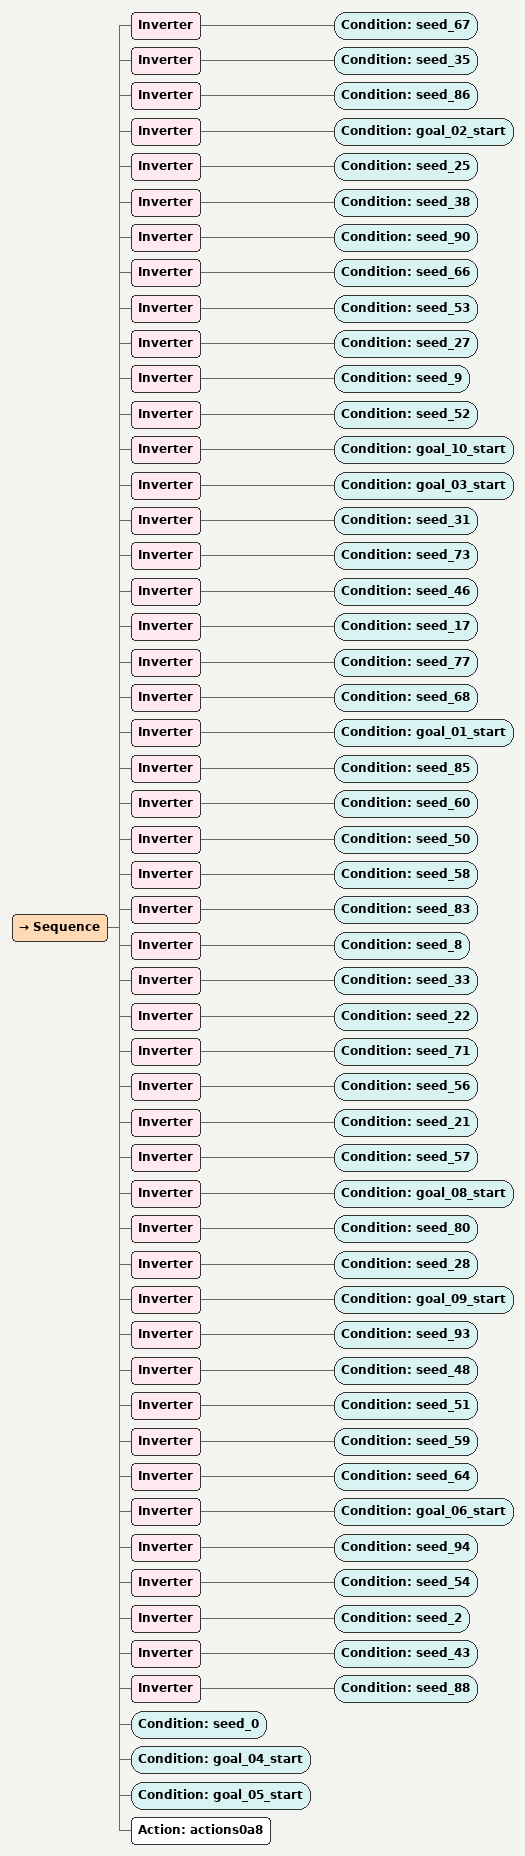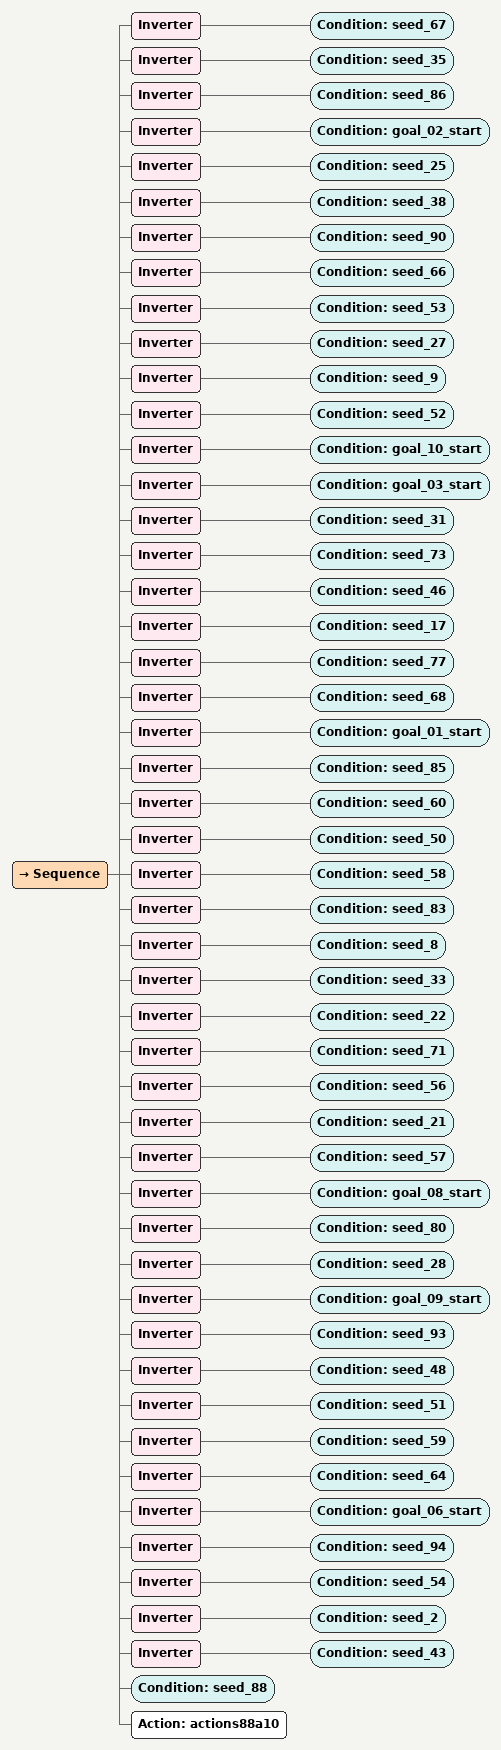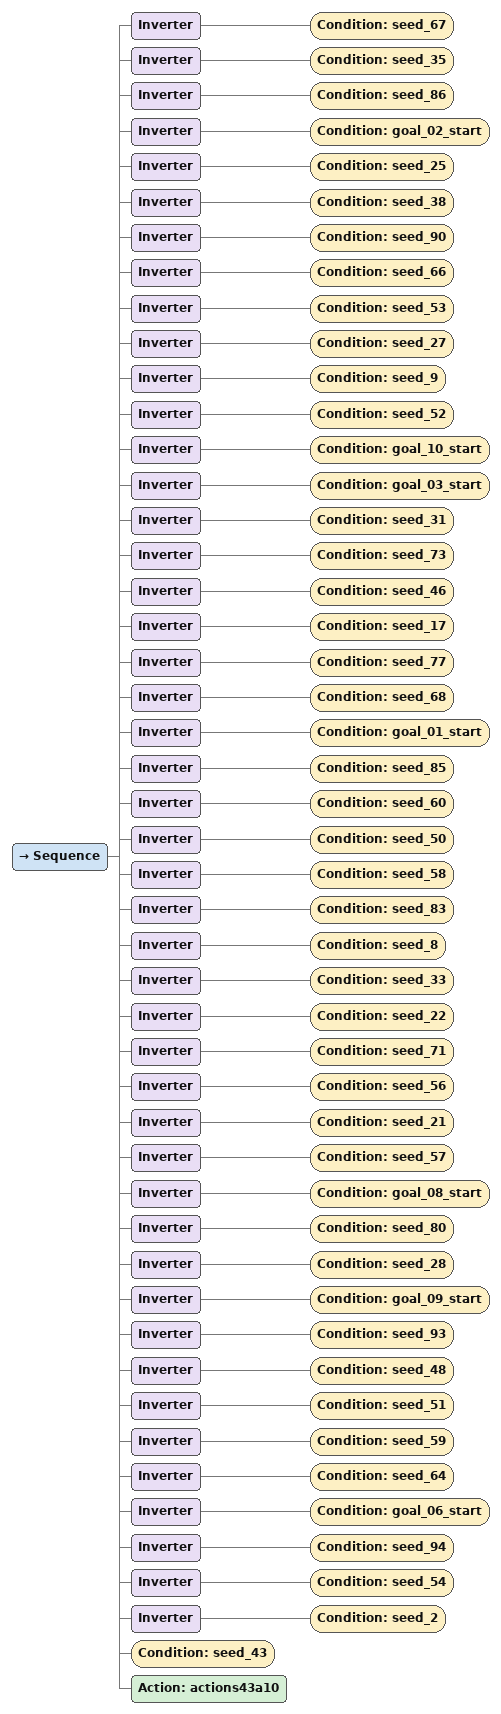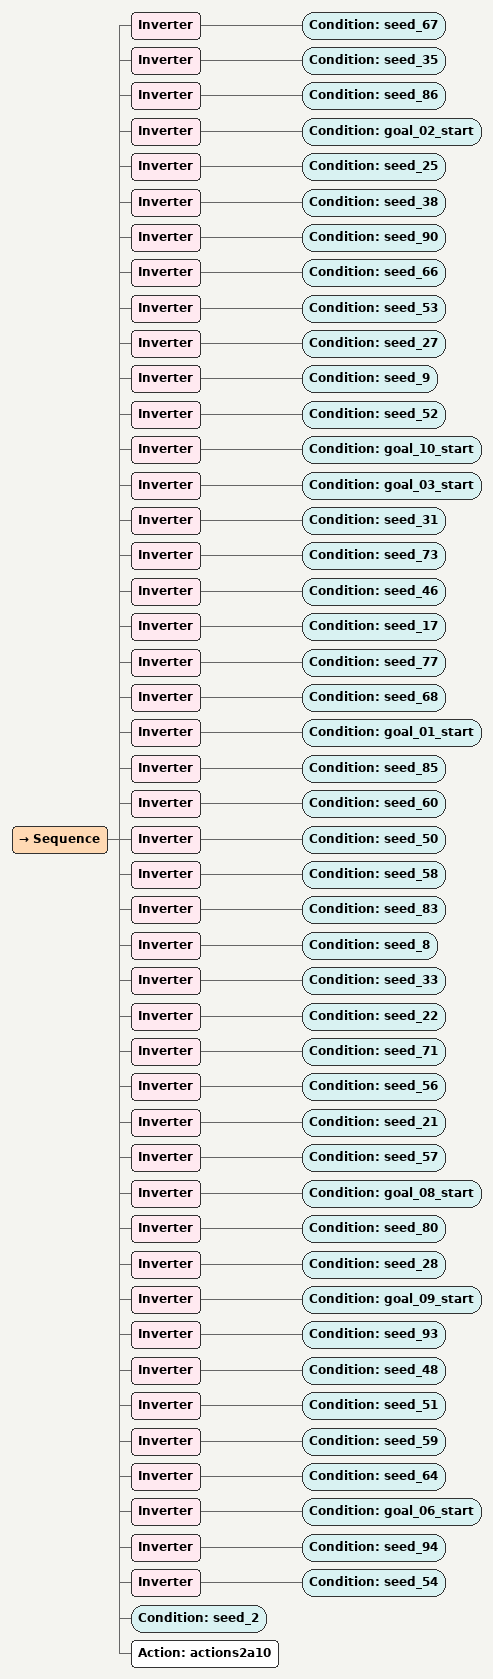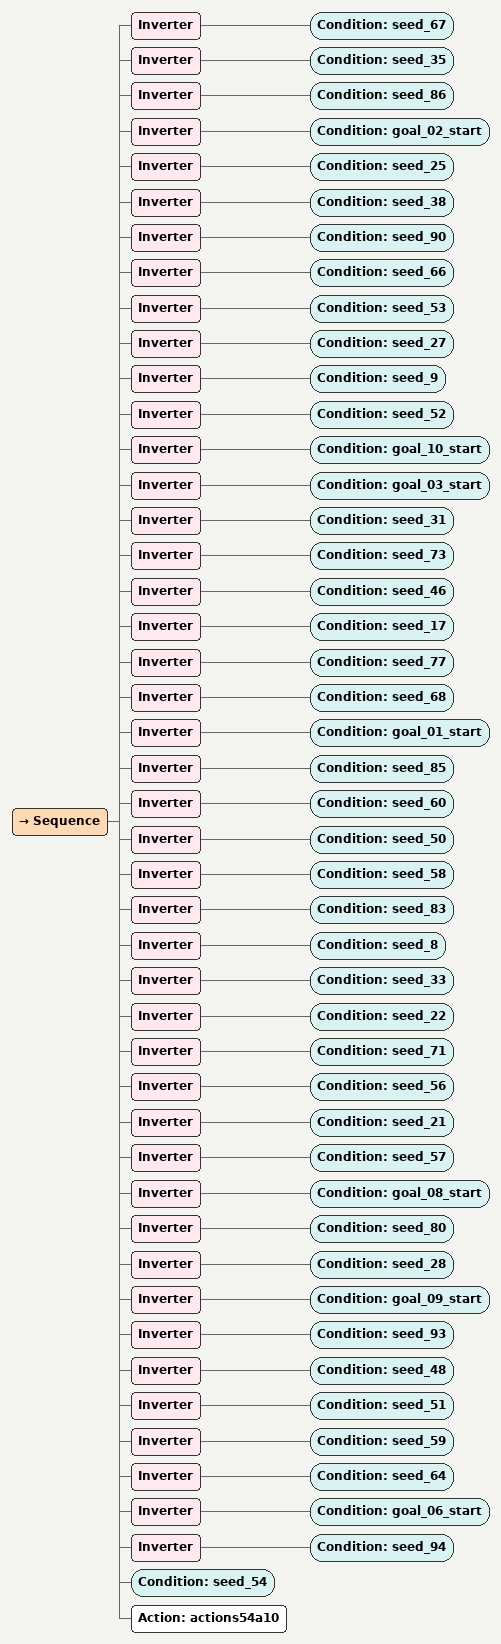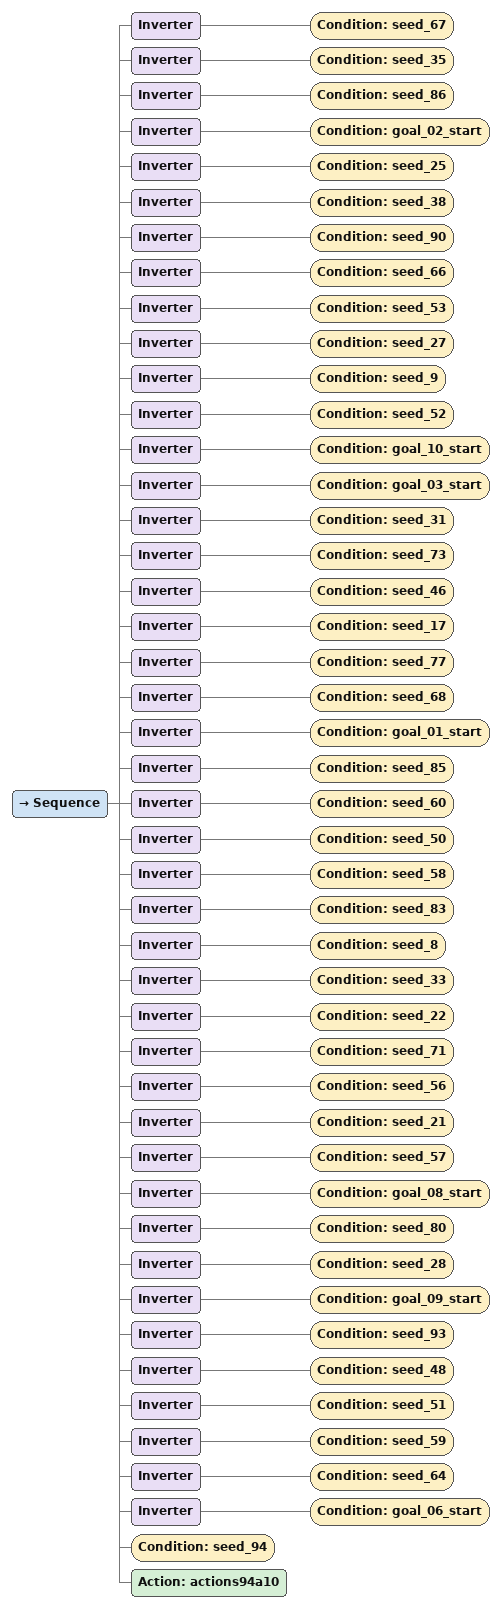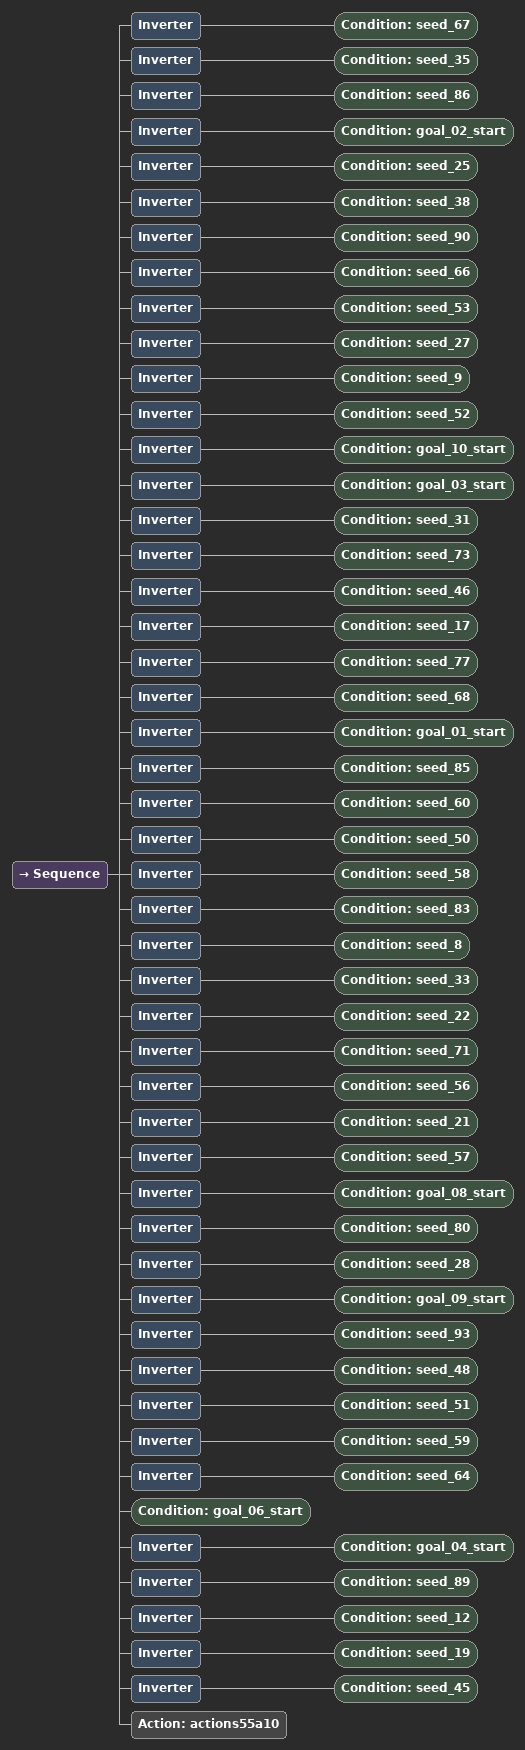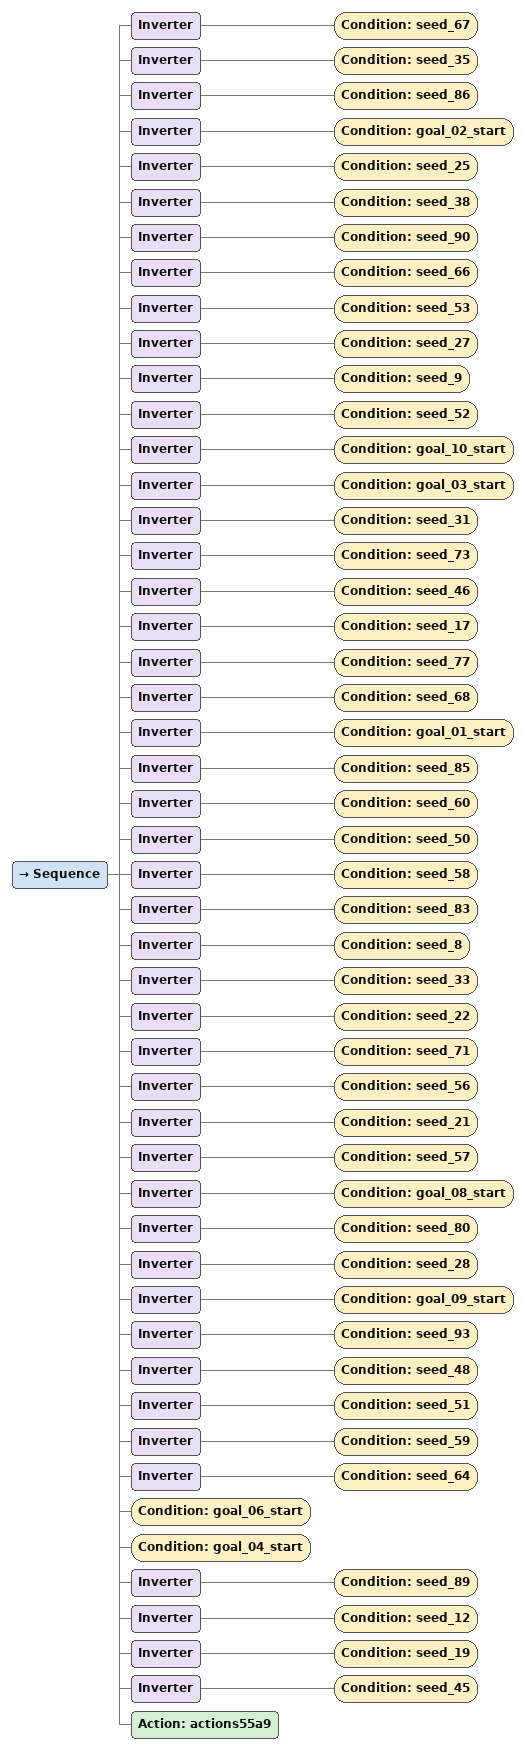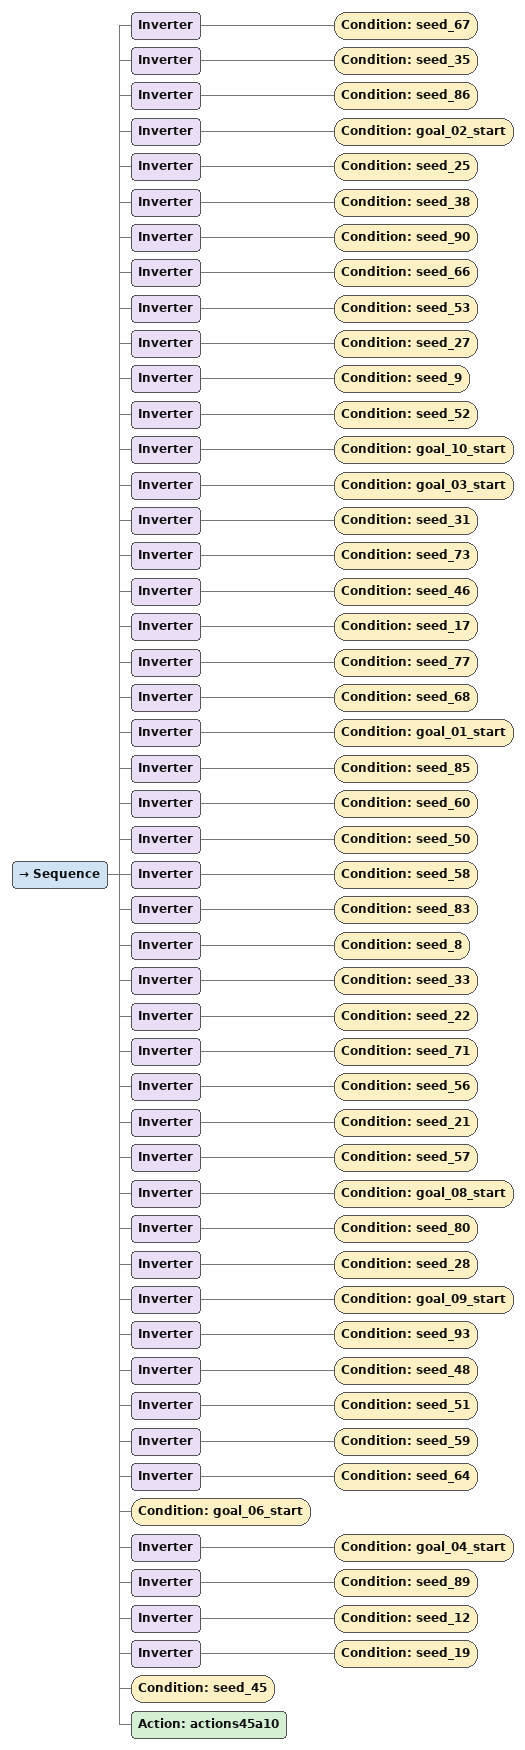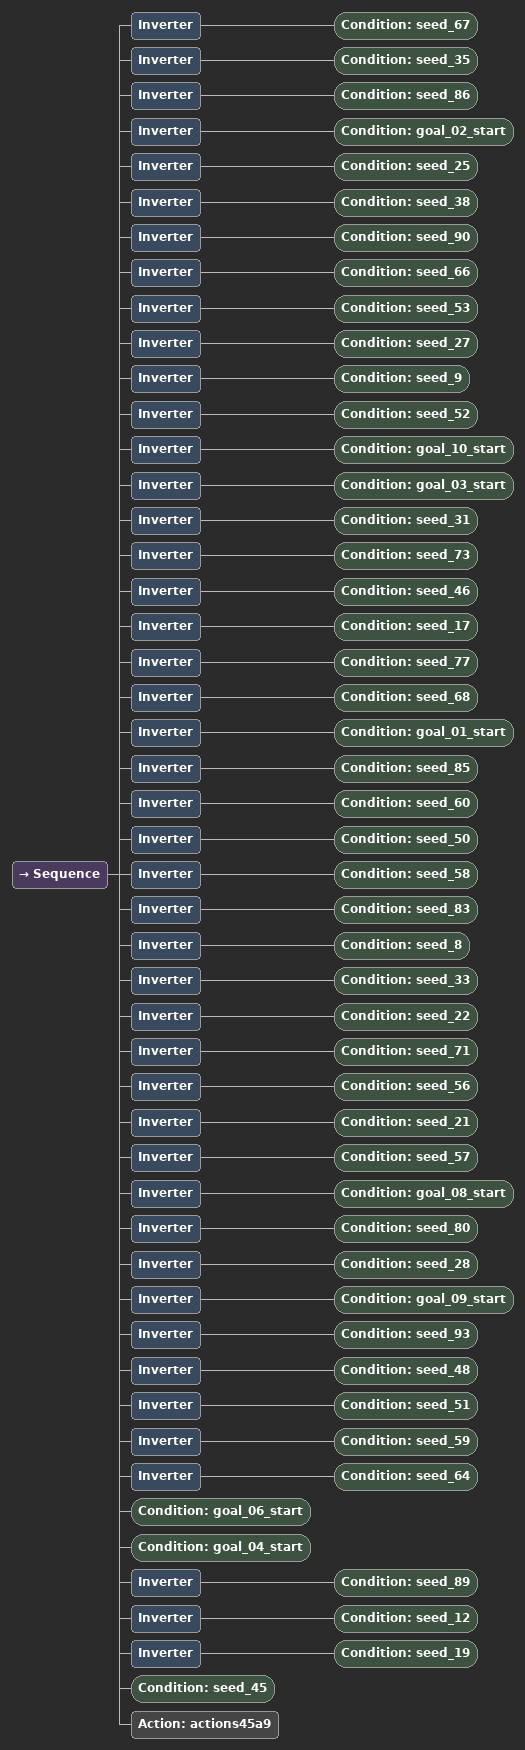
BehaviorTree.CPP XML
<Sequence>
  <Inverter>
    <Condition ID="seed_67"/>
  </Inverter>
  <Inverter>
    <Condition ID="seed_35"/>
  </Inverter>
  <Inverter>
    <Condition ID="seed_86"/>
  </Inverter>
  <Inverter>
    <Condition ID="goal_02_start"/>
  </Inverter>
  <Inverter>
    <Condition ID="seed_25"/>
  </Inverter>
  <Inverter>
    <Condition ID="seed_38"/>
  </Inverter>
  <Inverter>
    <Condition ID="seed_90"/>
  </Inverter>
  <Inverter>
    <Condition ID="seed_66"/>
  </Inverter>
  <Inverter>
    <Condition ID="seed_53"/>
  </Inverter>
  <Inverter>
    <Condition ID="seed_27"/>
  </Inverter>
  <Inverter>
    <Condition ID="seed_9"/>
  </Inverter>
  <Inverter>
    <Condition ID="seed_52"/>
  </Inverter>
  <Inverter>
    <Condition ID="goal_10_start"/>
  </Inverter>
  <Inverter>
    <Condition ID="goal_03_start"/>
  </Inverter>
  <Inverter>
    <Condition ID="seed_31"/>
  </Inverter>
  <Inverter>
    <Condition ID="seed_73"/>
  </Inverter>
  <Inverter>
    <Condition ID="seed_46"/>
  </Inverter>
  <Inverter>
    <Condition ID="seed_17"/>
  </Inverter>
  <Inverter>
    <Condition ID="seed_77"/>
  </Inverter>
  <Inverter>
    <Condition ID="seed_68"/>
  </Inverter>
  <Inverter>
    <Condition ID="goal_01_start"/>
  </Inverter>
  <Inverter>
    <Condition ID="seed_85"/>
  </Inverter>
  <Inverter>
    <Condition ID="seed_60"/>
  </Inverter>
  <Inverter>
    <Condition ID="seed_50"/>
  </Inverter>
  <Inverter>
    <Condition ID="seed_58"/>
  </Inverter>
  <Inverter>
    <Condition ID="seed_83"/>
  </Inverter>
  <Inverter>
    <Condition ID="seed_8"/>
  </Inverter>
  <Inverter>
    <Condition ID="seed_33"/>
  </Inverter>
  <Inverter>
    <Condition ID="seed_22"/>
  </Inverter>
  <Inverter>
    <Condition ID="seed_71"/>
  </Inverter>
  <Inverter>
    <Condition ID="seed_56"/>
  </Inverter>
  <Inverter>
    <Condition ID="seed_21"/>
  </Inverter>
  <Inverter>
    <Condition ID="seed_57"/>
  </Inverter>
  <Inverter>
    <Condition ID="goal_08_start"/>
  </Inverter>
  <Inverter>
    <Condition ID="seed_80"/>
  </Inverter>
  <Inverter>
    <Condition ID="seed_28"/>
  </Inverter>
  <Inverter>
    <Condition ID="goal_09_start"/>
  </Inverter>
  <Inverter>
    <Condition ID="seed_93"/>
  </Inverter>
  <Inverter>
    <Condition ID="seed_48"/>
  </Inverter>
  <Inverter>
    <Condition ID="seed_51"/>
  </Inverter>
  <Inverter>
    <Condition ID="seed_59"/>
  </Inverter>
  <Inverter>
    <Condition ID="seed_64"/>
  </Inverter>
  <Inverter>
    <Condition ID="goal_06_start"/>
  </Inverter>
  <Inverter>
    <Condition ID="seed_94"/>
  </Inverter>
  <Inverter>
    <Condition ID="seed_54"/>
  </Inverter>
  <Inverter>
    <Condition ID="seed_2"/>
  </Inverter>
  <Inverter>
    <Condition ID="seed_43"/>
  </Inverter>
  <Inverter>
    <Condition ID="seed_88"/>
  </Inverter>
  <Condition ID="seed_0"/>
  <Condition ID="goal_04_start"/>
  <Condition ID="goal_05_start"/>
  <Action ID="actions0a8"/>
</Sequence>

<Sequence>
  <Inverter>
    <Condition ID="seed_67"/>
  </Inverter>
  <Inverter>
    <Condition ID="seed_35"/>
  </Inverter>
  <Inverter>
    <Condition ID="seed_86"/>
  </Inverter>
  <Inverter>
    <Condition ID="goal_02_start"/>
  </Inverter>
  <Inverter>
    <Condition ID="seed_25"/>
  </Inverter>
  <Inverter>
    <Condition ID="seed_38"/>
  </Inverter>
  <Inverter>
    <Condition ID="seed_90"/>
  </Inverter>
  <Inverter>
    <Condition ID="seed_66"/>
  </Inverter>
  <Inverter>
    <Condition ID="seed_53"/>
  </Inverter>
  <Inverter>
    <Condition ID="seed_27"/>
  </Inverter>
  <Inverter>
    <Condition ID="seed_9"/>
  </Inverter>
  <Inverter>
    <Condition ID="seed_52"/>
  </Inverter>
  <Inverter>
    <Condition ID="goal_10_start"/>
  </Inverter>
  <Inverter>
    <Condition ID="goal_03_start"/>
  </Inverter>
  <Inverter>
    <Condition ID="seed_31"/>
  </Inverter>
  <Inverter>
    <Condition ID="seed_73"/>
  </Inverter>
  <Inverter>
    <Condition ID="seed_46"/>
  </Inverter>
  <Inverter>
    <Condition ID="seed_17"/>
  </Inverter>
  <Inverter>
    <Condition ID="seed_77"/>
  </Inverter>
  <Inverter>
    <Condition ID="seed_68"/>
  </Inverter>
  <Inverter>
    <Condition ID="goal_01_start"/>
  </Inverter>
  <Inverter>
    <Condition ID="seed_85"/>
  </Inverter>
  <Inverter>
    <Condition ID="seed_60"/>
  </Inverter>
  <Inverter>
    <Condition ID="seed_50"/>
  </Inverter>
  <Inverter>
    <Condition ID="seed_58"/>
  </Inverter>
  <Inverter>
    <Condition ID="seed_83"/>
  </Inverter>
  <Inverter>
    <Condition ID="seed_8"/>
  </Inverter>
  <Inverter>
    <Condition ID="seed_33"/>
  </Inverter>
  <Inverter>
    <Condition ID="seed_22"/>
  </Inverter>
  <Inverter>
    <Condition ID="seed_71"/>
  </Inverter>
  <Inverter>
    <Condition ID="seed_56"/>
  </Inverter>
  <Inverter>
    <Condition ID="seed_21"/>
  </Inverter>
  <Inverter>
    <Condition ID="seed_57"/>
  </Inverter>
  <Inverter>
    <Condition ID="goal_08_start"/>
  </Inverter>
  <Inverter>
    <Condition ID="seed_80"/>
  </Inverter>
  <Inverter>
    <Condition ID="seed_28"/>
  </Inverter>
  <Inverter>
    <Condition ID="goal_09_start"/>
  </Inverter>
  <Inverter>
    <Condition ID="seed_93"/>
  </Inverter>
  <Inverter>
    <Condition ID="seed_48"/>
  </Inverter>
  <Inverter>
    <Condition ID="seed_51"/>
  </Inverter>
  <Inverter>
    <Condition ID="seed_59"/>
  </Inverter>
  <Inverter>
    <Condition ID="seed_64"/>
  </Inverter>
  <Inverter>
    <Condition ID="goal_06_start"/>
  </Inverter>
  <Inverter>
    <Condition ID="seed_94"/>
  </Inverter>
  <Inverter>
    <Condition ID="seed_54"/>
  </Inverter>
  <Inverter>
    <Condition ID="seed_2"/>
  </Inverter>
  <Inverter>
    <Condition ID="seed_43"/>
  </Inverter>
  <Condition ID="seed_88"/>
  <Action ID="actions88a10"/>
</Sequence>

<Sequence>
  <Inverter>
    <Condition ID="seed_67"/>
  </Inverter>
  <Inverter>
    <Condition ID="seed_35"/>
  </Inverter>
  <Inverter>
    <Condition ID="seed_86"/>
  </Inverter>
  <Inverter>
    <Condition ID="goal_02_start"/>
  </Inverter>
  <Inverter>
    <Condition ID="seed_25"/>
  </Inverter>
  <Inverter>
    <Condition ID="seed_38"/>
  </Inverter>
  <Inverter>
    <Condition ID="seed_90"/>
  </Inverter>
  <Inverter>
    <Condition ID="seed_66"/>
  </Inverter>
  <Inverter>
    <Condition ID="seed_53"/>
  </Inverter>
  <Inverter>
    <Condition ID="seed_27"/>
  </Inverter>
  <Inverter>
    <Condition ID="seed_9"/>
  </Inverter>
  <Inverter>
    <Condition ID="seed_52"/>
  </Inverter>
  <Inverter>
    <Condition ID="goal_10_start"/>
  </Inverter>
  <Inverter>
    <Condition ID="goal_03_start"/>
  </Inverter>
  <Inverter>
    <Condition ID="seed_31"/>
  </Inverter>
  <Inverter>
    <Condition ID="seed_73"/>
  </Inverter>
  <Inverter>
    <Condition ID="seed_46"/>
  </Inverter>
  <Inverter>
    <Condition ID="seed_17"/>
  </Inverter>
  <Inverter>
    <Condition ID="seed_77"/>
  </Inverter>
  <Inverter>
    <Condition ID="seed_68"/>
  </Inverter>
  <Inverter>
    <Condition ID="goal_01_start"/>
  </Inverter>
  <Inverter>
    <Condition ID="seed_85"/>
  </Inverter>
  <Inverter>
    <Condition ID="seed_60"/>
  </Inverter>
  <Inverter>
    <Condition ID="seed_50"/>
  </Inverter>
  <Inverter>
    <Condition ID="seed_58"/>
  </Inverter>
  <Inverter>
    <Condition ID="seed_83"/>
  </Inverter>
  <Inverter>
    <Condition ID="seed_8"/>
  </Inverter>
  <Inverter>
    <Condition ID="seed_33"/>
  </Inverter>
  <Inverter>
    <Condition ID="seed_22"/>
  </Inverter>
  <Inverter>
    <Condition ID="seed_71"/>
  </Inverter>
  <Inverter>
    <Condition ID="seed_56"/>
  </Inverter>
  <Inverter>
    <Condition ID="seed_21"/>
  </Inverter>
  <Inverter>
    <Condition ID="seed_57"/>
  </Inverter>
  <Inverter>
    <Condition ID="goal_08_start"/>
  </Inverter>
  <Inverter>
    <Condition ID="seed_80"/>
  </Inverter>
  <Inverter>
    <Condition ID="seed_28"/>
  </Inverter>
  <Inverter>
    <Condition ID="goal_09_start"/>
  </Inverter>
  <Inverter>
    <Condition ID="seed_93"/>
  </Inverter>
  <Inverter>
    <Condition ID="seed_48"/>
  </Inverter>
  <Inverter>
    <Condition ID="seed_51"/>
  </Inverter>
  <Inverter>
    <Condition ID="seed_59"/>
  </Inverter>
  <Inverter>
    <Condition ID="seed_64"/>
  </Inverter>
  <Inverter>
    <Condition ID="goal_06_start"/>
  </Inverter>
  <Inverter>
    <Condition ID="seed_94"/>
  </Inverter>
  <Inverter>
    <Condition ID="seed_54"/>
  </Inverter>
  <Inverter>
    <Condition ID="seed_2"/>
  </Inverter>
  <Condition ID="seed_43"/>
  <Action ID="actions43a10"/>
</Sequence>

<Sequence>
  <Inverter>
    <Condition ID="seed_67"/>
  </Inverter>
  <Inverter>
    <Condition ID="seed_35"/>
  </Inverter>
  <Inverter>
    <Condition ID="seed_86"/>
  </Inverter>
  <Inverter>
    <Condition ID="goal_02_start"/>
  </Inverter>
  <Inverter>
    <Condition ID="seed_25"/>
  </Inverter>
  <Inverter>
    <Condition ID="seed_38"/>
  </Inverter>
  <Inverter>
    <Condition ID="seed_90"/>
  </Inverter>
  <Inverter>
    <Condition ID="seed_66"/>
  </Inverter>
  <Inverter>
    <Condition ID="seed_53"/>
  </Inverter>
  <Inverter>
    <Condition ID="seed_27"/>
  </Inverter>
  <Inverter>
    <Condition ID="seed_9"/>
  </Inverter>
  <Inverter>
    <Condition ID="seed_52"/>
  </Inverter>
  <Inverter>
    <Condition ID="goal_10_start"/>
  </Inverter>
  <Inverter>
    <Condition ID="goal_03_start"/>
  </Inverter>
  <Inverter>
    <Condition ID="seed_31"/>
  </Inverter>
  <Inverter>
    <Condition ID="seed_73"/>
  </Inverter>
  <Inverter>
    <Condition ID="seed_46"/>
  </Inverter>
  <Inverter>
    <Condition ID="seed_17"/>
  </Inverter>
  <Inverter>
    <Condition ID="seed_77"/>
  </Inverter>
  <Inverter>
    <Condition ID="seed_68"/>
  </Inverter>
  <Inverter>
    <Condition ID="goal_01_start"/>
  </Inverter>
  <Inverter>
    <Condition ID="seed_85"/>
  </Inverter>
  <Inverter>
    <Condition ID="seed_60"/>
  </Inverter>
  <Inverter>
    <Condition ID="seed_50"/>
  </Inverter>
  <Inverter>
    <Condition ID="seed_58"/>
  </Inverter>
  <Inverter>
    <Condition ID="seed_83"/>
  </Inverter>
  <Inverter>
    <Condition ID="seed_8"/>
  </Inverter>
  <Inverter>
    <Condition ID="seed_33"/>
  </Inverter>
  <Inverter>
    <Condition ID="seed_22"/>
  </Inverter>
  <Inverter>
    <Condition ID="seed_71"/>
  </Inverter>
  <Inverter>
    <Condition ID="seed_56"/>
  </Inverter>
  <Inverter>
    <Condition ID="seed_21"/>
  </Inverter>
  <Inverter>
    <Condition ID="seed_57"/>
  </Inverter>
  <Inverter>
    <Condition ID="goal_08_start"/>
  </Inverter>
  <Inverter>
    <Condition ID="seed_80"/>
  </Inverter>
  <Inverter>
    <Condition ID="seed_28"/>
  </Inverter>
  <Inverter>
    <Condition ID="goal_09_start"/>
  </Inverter>
  <Inverter>
    <Condition ID="seed_93"/>
  </Inverter>
  <Inverter>
    <Condition ID="seed_48"/>
  </Inverter>
  <Inverter>
    <Condition ID="seed_51"/>
  </Inverter>
  <Inverter>
    <Condition ID="seed_59"/>
  </Inverter>
  <Inverter>
    <Condition ID="seed_64"/>
  </Inverter>
  <Inverter>
    <Condition ID="goal_06_start"/>
  </Inverter>
  <Inverter>
    <Condition ID="seed_94"/>
  </Inverter>
  <Inverter>
    <Condition ID="seed_54"/>
  </Inverter>
  <Condition ID="seed_2"/>
  <Action ID="actions2a10"/>
</Sequence>

<Sequence>
  <Inverter>
    <Condition ID="seed_67"/>
  </Inverter>
  <Inverter>
    <Condition ID="seed_35"/>
  </Inverter>
  <Inverter>
    <Condition ID="seed_86"/>
  </Inverter>
  <Inverter>
    <Condition ID="goal_02_start"/>
  </Inverter>
  <Inverter>
    <Condition ID="seed_25"/>
  </Inverter>
  <Inverter>
    <Condition ID="seed_38"/>
  </Inverter>
  <Inverter>
    <Condition ID="seed_90"/>
  </Inverter>
  <Inverter>
    <Condition ID="seed_66"/>
  </Inverter>
  <Inverter>
    <Condition ID="seed_53"/>
  </Inverter>
  <Inverter>
    <Condition ID="seed_27"/>
  </Inverter>
  <Inverter>
    <Condition ID="seed_9"/>
  </Inverter>
  <Inverter>
    <Condition ID="seed_52"/>
  </Inverter>
  <Inverter>
    <Condition ID="goal_10_start"/>
  </Inverter>
  <Inverter>
    <Condition ID="goal_03_start"/>
  </Inverter>
  <Inverter>
    <Condition ID="seed_31"/>
  </Inverter>
  <Inverter>
    <Condition ID="seed_73"/>
  </Inverter>
  <Inverter>
    <Condition ID="seed_46"/>
  </Inverter>
  <Inverter>
    <Condition ID="seed_17"/>
  </Inverter>
  <Inverter>
    <Condition ID="seed_77"/>
  </Inverter>
  <Inverter>
    <Condition ID="seed_68"/>
  </Inverter>
  <Inverter>
    <Condition ID="goal_01_start"/>
  </Inverter>
  <Inverter>
    <Condition ID="seed_85"/>
  </Inverter>
  <Inverter>
    <Condition ID="seed_60"/>
  </Inverter>
  <Inverter>
    <Condition ID="seed_50"/>
  </Inverter>
  <Inverter>
    <Condition ID="seed_58"/>
  </Inverter>
  <Inverter>
    <Condition ID="seed_83"/>
  </Inverter>
  <Inverter>
    <Condition ID="seed_8"/>
  </Inverter>
  <Inverter>
    <Condition ID="seed_33"/>
  </Inverter>
  <Inverter>
    <Condition ID="seed_22"/>
  </Inverter>
  <Inverter>
    <Condition ID="seed_71"/>
  </Inverter>
  <Inverter>
    <Condition ID="seed_56"/>
  </Inverter>
  <Inverter>
    <Condition ID="seed_21"/>
  </Inverter>
  <Inverter>
    <Condition ID="seed_57"/>
  </Inverter>
  <Inverter>
    <Condition ID="goal_08_start"/>
  </Inverter>
  <Inverter>
    <Condition ID="seed_80"/>
  </Inverter>
  <Inverter>
    <Condition ID="seed_28"/>
  </Inverter>
  <Inverter>
    <Condition ID="goal_09_start"/>
  </Inverter>
  <Inverter>
    <Condition ID="seed_93"/>
  </Inverter>
  <Inverter>
    <Condition ID="seed_48"/>
  </Inverter>
  <Inverter>
    <Condition ID="seed_51"/>
  </Inverter>
  <Inverter>
    <Condition ID="seed_59"/>
  </Inverter>
  <Inverter>
    <Condition ID="seed_64"/>
  </Inverter>
  <Inverter>
    <Condition ID="goal_06_start"/>
  </Inverter>
  <Inverter>
    <Condition ID="seed_94"/>
  </Inverter>
  <Condition ID="seed_54"/>
  <Action ID="actions54a10"/>
</Sequence>

<Sequence>
  <Inverter>
    <Condition ID="seed_67"/>
  </Inverter>
  <Inverter>
    <Condition ID="seed_35"/>
  </Inverter>
  <Inverter>
    <Condition ID="seed_86"/>
  </Inverter>
  <Inverter>
    <Condition ID="goal_02_start"/>
  </Inverter>
  <Inverter>
    <Condition ID="seed_25"/>
  </Inverter>
  <Inverter>
    <Condition ID="seed_38"/>
  </Inverter>
  <Inverter>
    <Condition ID="seed_90"/>
  </Inverter>
  <Inverter>
    <Condition ID="seed_66"/>
  </Inverter>
  <Inverter>
    <Condition ID="seed_53"/>
  </Inverter>
  <Inverter>
    <Condition ID="seed_27"/>
  </Inverter>
  <Inverter>
    <Condition ID="seed_9"/>
  </Inverter>
  <Inverter>
    <Condition ID="seed_52"/>
  </Inverter>
  <Inverter>
    <Condition ID="goal_10_start"/>
  </Inverter>
  <Inverter>
    <Condition ID="goal_03_start"/>
  </Inverter>
  <Inverter>
    <Condition ID="seed_31"/>
  </Inverter>
  <Inverter>
    <Condition ID="seed_73"/>
  </Inverter>
  <Inverter>
    <Condition ID="seed_46"/>
  </Inverter>
  <Inverter>
    <Condition ID="seed_17"/>
  </Inverter>
  <Inverter>
    <Condition ID="seed_77"/>
  </Inverter>
  <Inverter>
    <Condition ID="seed_68"/>
  </Inverter>
  <Inverter>
    <Condition ID="goal_01_start"/>
  </Inverter>
  <Inverter>
    <Condition ID="seed_85"/>
  </Inverter>
  <Inverter>
    <Condition ID="seed_60"/>
  </Inverter>
  <Inverter>
    <Condition ID="seed_50"/>
  </Inverter>
  <Inverter>
    <Condition ID="seed_58"/>
  </Inverter>
  <Inverter>
    <Condition ID="seed_83"/>
  </Inverter>
  <Inverter>
    <Condition ID="seed_8"/>
  </Inverter>
  <Inverter>
    <Condition ID="seed_33"/>
  </Inverter>
  <Inverter>
    <Condition ID="seed_22"/>
  </Inverter>
  <Inverter>
    <Condition ID="seed_71"/>
  </Inverter>
  <Inverter>
    <Condition ID="seed_56"/>
  </Inverter>
  <Inverter>
    <Condition ID="seed_21"/>
  </Inverter>
  <Inverter>
    <Condition ID="seed_57"/>
  </Inverter>
  <Inverter>
    <Condition ID="goal_08_start"/>
  </Inverter>
  <Inverter>
    <Condition ID="seed_80"/>
  </Inverter>
  <Inverter>
    <Condition ID="seed_28"/>
  </Inverter>
  <Inverter>
    <Condition ID="goal_09_start"/>
  </Inverter>
  <Inverter>
    <Condition ID="seed_93"/>
  </Inverter>
  <Inverter>
    <Condition ID="seed_48"/>
  </Inverter>
  <Inverter>
    <Condition ID="seed_51"/>
  </Inverter>
  <Inverter>
    <Condition ID="seed_59"/>
  </Inverter>
  <Inverter>
    <Condition ID="seed_64"/>
  </Inverter>
  <Inverter>
    <Condition ID="goal_06_start"/>
  </Inverter>
  <Condition ID="seed_94"/>
  <Action ID="actions94a10"/>
</Sequence>

<Sequence>
  <Inverter>
    <Condition ID="seed_67"/>
  </Inverter>
  <Inverter>
    <Condition ID="seed_35"/>
  </Inverter>
  <Inverter>
    <Condition ID="seed_86"/>
  </Inverter>
  <Inverter>
    <Condition ID="goal_02_start"/>
  </Inverter>
  <Inverter>
    <Condition ID="seed_25"/>
  </Inverter>
  <Inverter>
    <Condition ID="seed_38"/>
  </Inverter>
  <Inverter>
    <Condition ID="seed_90"/>
  </Inverter>
  <Inverter>
    <Condition ID="seed_66"/>
  </Inverter>
  <Inverter>
    <Condition ID="seed_53"/>
  </Inverter>
  <Inverter>
    <Condition ID="seed_27"/>
  </Inverter>
  <Inverter>
    <Condition ID="seed_9"/>
  </Inverter>
  <Inverter>
    <Condition ID="seed_52"/>
  </Inverter>
  <Inverter>
    <Condition ID="goal_10_start"/>
  </Inverter>
  <Inverter>
    <Condition ID="goal_03_start"/>
  </Inverter>
  <Inverter>
    <Condition ID="seed_31"/>
  </Inverter>
  <Inverter>
    <Condition ID="seed_73"/>
  </Inverter>
  <Inverter>
    <Condition ID="seed_46"/>
  </Inverter>
  <Inverter>
    <Condition ID="seed_17"/>
  </Inverter>
  <Inverter>
    <Condition ID="seed_77"/>
  </Inverter>
  <Inverter>
    <Condition ID="seed_68"/>
  </Inverter>
  <Inverter>
    <Condition ID="goal_01_start"/>
  </Inverter>
  <Inverter>
    <Condition ID="seed_85"/>
  </Inverter>
  <Inverter>
    <Condition ID="seed_60"/>
  </Inverter>
  <Inverter>
    <Condition ID="seed_50"/>
  </Inverter>
  <Inverter>
    <Condition ID="seed_58"/>
  </Inverter>
  <Inverter>
    <Condition ID="seed_83"/>
  </Inverter>
  <Inverter>
    <Condition ID="seed_8"/>
  </Inverter>
  <Inverter>
    <Condition ID="seed_33"/>
  </Inverter>
  <Inverter>
    <Condition ID="seed_22"/>
  </Inverter>
  <Inverter>
    <Condition ID="seed_71"/>
  </Inverter>
  <Inverter>
    <Condition ID="seed_56"/>
  </Inverter>
  <Inverter>
    <Condition ID="seed_21"/>
  </Inverter>
  <Inverter>
    <Condition ID="seed_57"/>
  </Inverter>
  <Inverter>
    <Condition ID="goal_08_start"/>
  </Inverter>
  <Inverter>
    <Condition ID="seed_80"/>
  </Inverter>
  <Inverter>
    <Condition ID="seed_28"/>
  </Inverter>
  <Inverter>
    <Condition ID="goal_09_start"/>
  </Inverter>
  <Inverter>
    <Condition ID="seed_93"/>
  </Inverter>
  <Inverter>
    <Condition ID="seed_48"/>
  </Inverter>
  <Inverter>
    <Condition ID="seed_51"/>
  </Inverter>
  <Inverter>
    <Condition ID="seed_59"/>
  </Inverter>
  <Inverter>
    <Condition ID="seed_64"/>
  </Inverter>
  <Condition ID="goal_06_start"/>
  <Inverter>
    <Condition ID="goal_04_start"/>
  </Inverter>
  <Inverter>
    <Condition ID="seed_89"/>
  </Inverter>
  <Inverter>
    <Condition ID="seed_12"/>
  </Inverter>
  <Inverter>
    <Condition ID="seed_19"/>
  </Inverter>
  <Inverter>
    <Condition ID="seed_45"/>
  </Inverter>
  <Action ID="actions55a10"/>
</Sequence>

<Sequence>
  <Inverter>
    <Condition ID="seed_67"/>
  </Inverter>
  <Inverter>
    <Condition ID="seed_35"/>
  </Inverter>
  <Inverter>
    <Condition ID="seed_86"/>
  </Inverter>
  <Inverter>
    <Condition ID="goal_02_start"/>
  </Inverter>
  <Inverter>
    <Condition ID="seed_25"/>
  </Inverter>
  <Inverter>
    <Condition ID="seed_38"/>
  </Inverter>
  <Inverter>
    <Condition ID="seed_90"/>
  </Inverter>
  <Inverter>
    <Condition ID="seed_66"/>
  </Inverter>
  <Inverter>
    <Condition ID="seed_53"/>
  </Inverter>
  <Inverter>
    <Condition ID="seed_27"/>
  </Inverter>
  <Inverter>
    <Condition ID="seed_9"/>
  </Inverter>
  <Inverter>
    <Condition ID="seed_52"/>
  </Inverter>
  <Inverter>
    <Condition ID="goal_10_start"/>
  </Inverter>
  <Inverter>
    <Condition ID="goal_03_start"/>
  </Inverter>
  <Inverter>
    <Condition ID="seed_31"/>
  </Inverter>
  <Inverter>
    <Condition ID="seed_73"/>
  </Inverter>
  <Inverter>
    <Condition ID="seed_46"/>
  </Inverter>
  <Inverter>
    <Condition ID="seed_17"/>
  </Inverter>
  <Inverter>
    <Condition ID="seed_77"/>
  </Inverter>
  <Inverter>
    <Condition ID="seed_68"/>
  </Inverter>
  <Inverter>
    <Condition ID="goal_01_start"/>
  </Inverter>
  <Inverter>
    <Condition ID="seed_85"/>
  </Inverter>
  <Inverter>
    <Condition ID="seed_60"/>
  </Inverter>
  <Inverter>
    <Condition ID="seed_50"/>
  </Inverter>
  <Inverter>
    <Condition ID="seed_58"/>
  </Inverter>
  <Inverter>
    <Condition ID="seed_83"/>
  </Inverter>
  <Inverter>
    <Condition ID="seed_8"/>
  </Inverter>
  <Inverter>
    <Condition ID="seed_33"/>
  </Inverter>
  <Inverter>
    <Condition ID="seed_22"/>
  </Inverter>
  <Inverter>
    <Condition ID="seed_71"/>
  </Inverter>
  <Inverter>
    <Condition ID="seed_56"/>
  </Inverter>
  <Inverter>
    <Condition ID="seed_21"/>
  </Inverter>
  <Inverter>
    <Condition ID="seed_57"/>
  </Inverter>
  <Inverter>
    <Condition ID="goal_08_start"/>
  </Inverter>
  <Inverter>
    <Condition ID="seed_80"/>
  </Inverter>
  <Inverter>
    <Condition ID="seed_28"/>
  </Inverter>
  <Inverter>
    <Condition ID="goal_09_start"/>
  </Inverter>
  <Inverter>
    <Condition ID="seed_93"/>
  </Inverter>
  <Inverter>
    <Condition ID="seed_48"/>
  </Inverter>
  <Inverter>
    <Condition ID="seed_51"/>
  </Inverter>
  <Inverter>
    <Condition ID="seed_59"/>
  </Inverter>
  <Inverter>
    <Condition ID="seed_64"/>
  </Inverter>
  <Condition ID="goal_06_start"/>
  <Condition ID="goal_04_start"/>
  <Inverter>
    <Condition ID="seed_89"/>
  </Inverter>
  <Inverter>
    <Condition ID="seed_12"/>
  </Inverter>
  <Inverter>
    <Condition ID="seed_19"/>
  </Inverter>
  <Inverter>
    <Condition ID="seed_45"/>
  </Inverter>
  <Action ID="actions55a9"/>
</Sequence>

<Sequence>
  <Inverter>
    <Condition ID="seed_67"/>
  </Inverter>
  <Inverter>
    <Condition ID="seed_35"/>
  </Inverter>
  <Inverter>
    <Condition ID="seed_86"/>
  </Inverter>
  <Inverter>
    <Condition ID="goal_02_start"/>
  </Inverter>
  <Inverter>
    <Condition ID="seed_25"/>
  </Inverter>
  <Inverter>
    <Condition ID="seed_38"/>
  </Inverter>
  <Inverter>
    <Condition ID="seed_90"/>
  </Inverter>
  <Inverter>
    <Condition ID="seed_66"/>
  </Inverter>
  <Inverter>
    <Condition ID="seed_53"/>
  </Inverter>
  <Inverter>
    <Condition ID="seed_27"/>
  </Inverter>
  <Inverter>
    <Condition ID="seed_9"/>
  </Inverter>
  <Inverter>
    <Condition ID="seed_52"/>
  </Inverter>
  <Inverter>
    <Condition ID="goal_10_start"/>
  </Inverter>
  <Inverter>
    <Condition ID="goal_03_start"/>
  </Inverter>
  <Inverter>
    <Condition ID="seed_31"/>
  </Inverter>
  <Inverter>
    <Condition ID="seed_73"/>
  </Inverter>
  <Inverter>
    <Condition ID="seed_46"/>
  </Inverter>
  <Inverter>
    <Condition ID="seed_17"/>
  </Inverter>
  <Inverter>
    <Condition ID="seed_77"/>
  </Inverter>
  <Inverter>
    <Condition ID="seed_68"/>
  </Inverter>
  <Inverter>
    <Condition ID="goal_01_start"/>
  </Inverter>
  <Inverter>
    <Condition ID="seed_85"/>
  </Inverter>
  <Inverter>
    <Condition ID="seed_60"/>
  </Inverter>
  <Inverter>
    <Condition ID="seed_50"/>
  </Inverter>
  <Inverter>
    <Condition ID="seed_58"/>
  </Inverter>
  <Inverter>
    <Condition ID="seed_83"/>
  </Inverter>
  <Inverter>
    <Condition ID="seed_8"/>
  </Inverter>
  <Inverter>
    <Condition ID="seed_33"/>
  </Inverter>
  <Inverter>
    <Condition ID="seed_22"/>
  </Inverter>
  <Inverter>
    <Condition ID="seed_71"/>
  </Inverter>
  <Inverter>
    <Condition ID="seed_56"/>
  </Inverter>
  <Inverter>
    <Condition ID="seed_21"/>
  </Inverter>
  <Inverter>
    <Condition ID="seed_57"/>
  </Inverter>
  <Inverter>
    <Condition ID="goal_08_start"/>
  </Inverter>
  <Inverter>
    <Condition ID="seed_80"/>
  </Inverter>
  <Inverter>
    <Condition ID="seed_28"/>
  </Inverter>
  <Inverter>
    <Condition ID="goal_09_start"/>
  </Inverter>
  <Inverter>
    <Condition ID="seed_93"/>
  </Inverter>
  <Inverter>
    <Condition ID="seed_48"/>
  </Inverter>
  <Inverter>
    <Condition ID="seed_51"/>
  </Inverter>
  <Inverter>
    <Condition ID="seed_59"/>
  </Inverter>
  <Inverter>
    <Condition ID="seed_64"/>
  </Inverter>
  <Condition ID="goal_06_start"/>
  <Inverter>
    <Condition ID="goal_04_start"/>
  </Inverter>
  <Inverter>
    <Condition ID="seed_89"/>
  </Inverter>
  <Inverter>
    <Condition ID="seed_12"/>
  </Inverter>
  <Inverter>
    <Condition ID="seed_19"/>
  </Inverter>
  <Condition ID="seed_45"/>
  <Action ID="actions45a10"/>
</Sequence>

<Sequence>
  <Inverter>
    <Condition ID="seed_67"/>
  </Inverter>
  <Inverter>
    <Condition ID="seed_35"/>
  </Inverter>
  <Inverter>
    <Condition ID="seed_86"/>
  </Inverter>
  <Inverter>
    <Condition ID="goal_02_start"/>
  </Inverter>
  <Inverter>
    <Condition ID="seed_25"/>
  </Inverter>
  <Inverter>
    <Condition ID="seed_38"/>
  </Inverter>
  <Inverter>
    <Condition ID="seed_90"/>
  </Inverter>
  <Inverter>
    <Condition ID="seed_66"/>
  </Inverter>
  <Inverter>
    <Condition ID="seed_53"/>
  </Inverter>
  <Inverter>
    <Condition ID="seed_27"/>
  </Inverter>
  <Inverter>
    <Condition ID="seed_9"/>
  </Inverter>
  <Inverter>
    <Condition ID="seed_52"/>
  </Inverter>
  <Inverter>
    <Condition ID="goal_10_start"/>
  </Inverter>
  <Inverter>
    <Condition ID="goal_03_start"/>
  </Inverter>
  <Inverter>
    <Condition ID="seed_31"/>
  </Inverter>
  <Inverter>
    <Condition ID="seed_73"/>
  </Inverter>
  <Inverter>
    <Condition ID="seed_46"/>
  </Inverter>
  <Inverter>
    <Condition ID="seed_17"/>
  </Inverter>
  <Inverter>
    <Condition ID="seed_77"/>
  </Inverter>
  <Inverter>
    <Condition ID="seed_68"/>
  </Inverter>
  <Inverter>
    <Condition ID="goal_01_start"/>
  </Inverter>
  <Inverter>
    <Condition ID="seed_85"/>
  </Inverter>
  <Inverter>
    <Condition ID="seed_60"/>
  </Inverter>
  <Inverter>
    <Condition ID="seed_50"/>
  </Inverter>
  <Inverter>
    <Condition ID="seed_58"/>
  </Inverter>
  <Inverter>
    <Condition ID="seed_83"/>
  </Inverter>
  <Inverter>
    <Condition ID="seed_8"/>
  </Inverter>
  <Inverter>
    <Condition ID="seed_33"/>
  </Inverter>
  <Inverter>
    <Condition ID="seed_22"/>
  </Inverter>
  <Inverter>
    <Condition ID="seed_71"/>
  </Inverter>
  <Inverter>
    <Condition ID="seed_56"/>
  </Inverter>
  <Inverter>
    <Condition ID="seed_21"/>
  </Inverter>
  <Inverter>
    <Condition ID="seed_57"/>
  </Inverter>
  <Inverter>
    <Condition ID="goal_08_start"/>
  </Inverter>
  <Inverter>
    <Condition ID="seed_80"/>
  </Inverter>
  <Inverter>
    <Condition ID="seed_28"/>
  </Inverter>
  <Inverter>
    <Condition ID="goal_09_start"/>
  </Inverter>
  <Inverter>
    <Condition ID="seed_93"/>
  </Inverter>
  <Inverter>
    <Condition ID="seed_48"/>
  </Inverter>
  <Inverter>
    <Condition ID="seed_51"/>
  </Inverter>
  <Inverter>
    <Condition ID="seed_59"/>
  </Inverter>
  <Inverter>
    <Condition ID="seed_64"/>
  </Inverter>
  <Condition ID="goal_06_start"/>
  <Condition ID="goal_04_start"/>
  <Inverter>
    <Condition ID="seed_89"/>
  </Inverter>
  <Inverter>
    <Condition ID="seed_12"/>
  </Inverter>
  <Inverter>
    <Condition ID="seed_19"/>
  </Inverter>
  <Condition ID="seed_45"/>
  <Action ID="actions45a9"/>
</Sequence>
